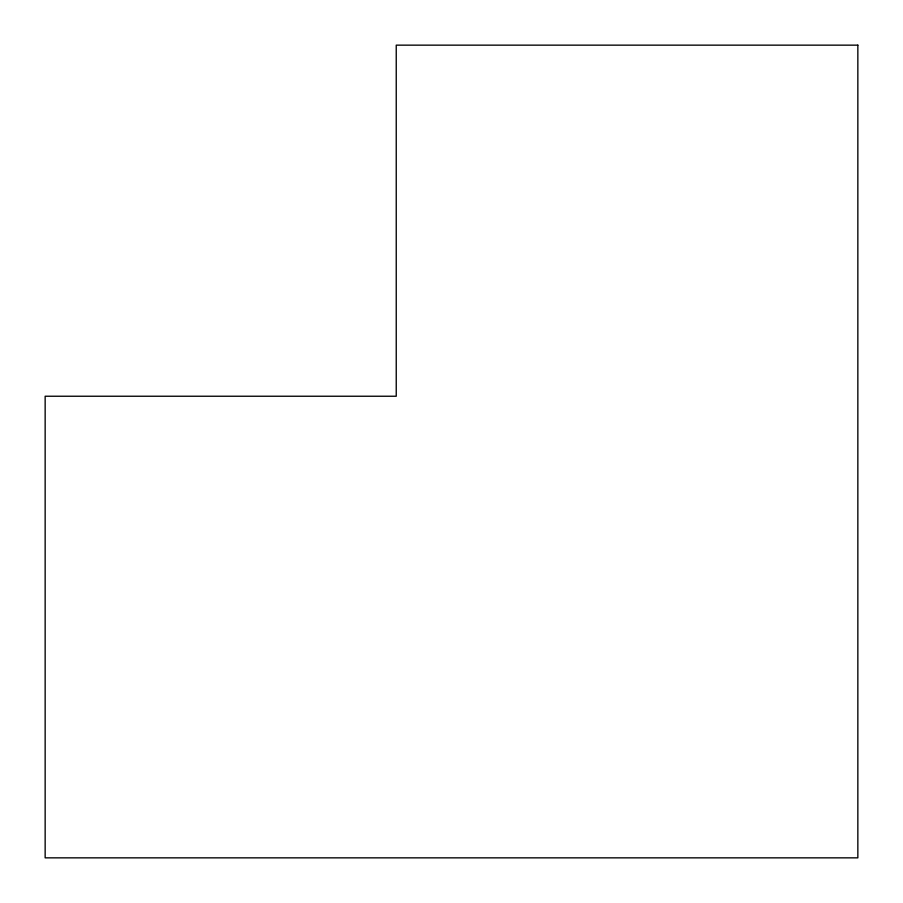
<?xml version="1.0" encoding="UTF-8"?>
<svg xmlns="http://www.w3.org/2000/svg" width="903" height="903" viewBox="0 0 903 903"><rect width="100%" height="100%" fill="white"/><g stroke="black" fill="none" stroke-linecap="round" stroke-linejoin="round"><path stroke-width="1.35" d="M857.85 45.15L396.236 45.15L396.236 396.236L45.15 396.236L45.15 857.85L857.85 857.85L857.85 45.15"/></g></svg>
